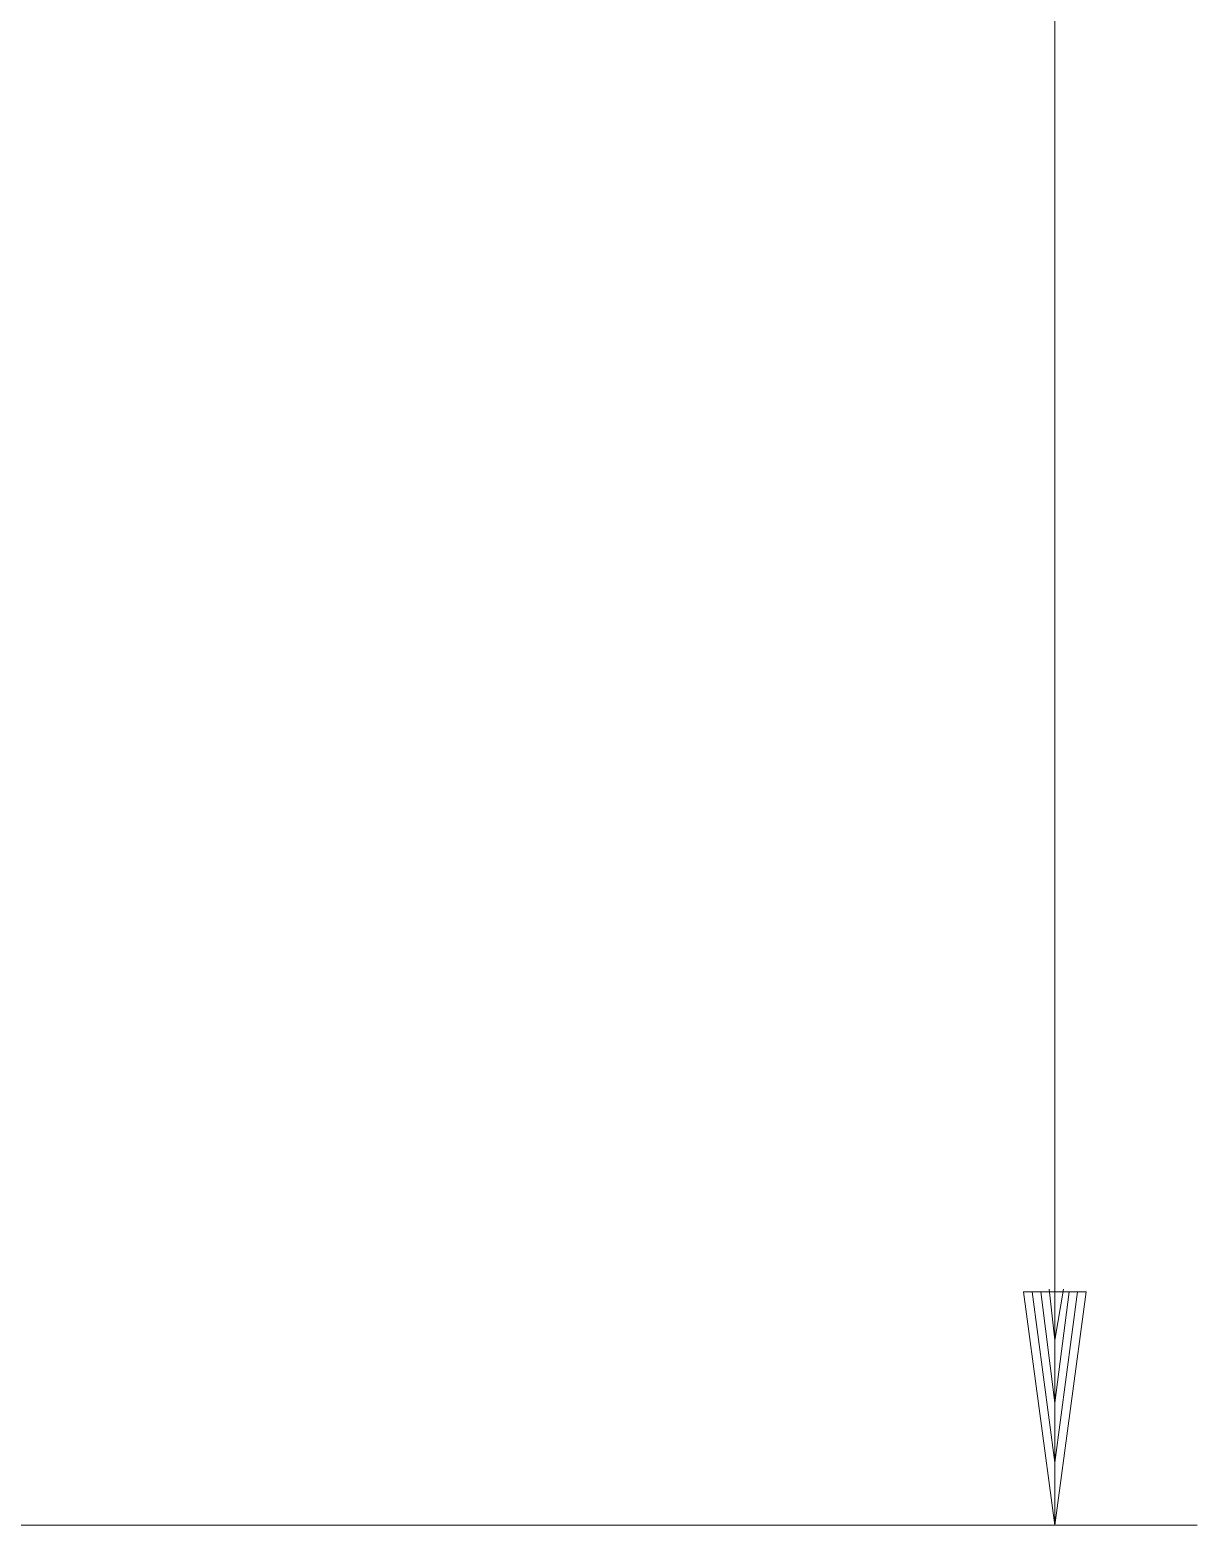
# Model space of a CAD drawing. Header units: metres. Extents: x 1223 to 5739, y -151236 to 19014.
# Drawn here: x 5399.28 to 5407.62, y -151044.19 to -151033.51 of the extents above; entities that cross this region are included whole.
import ezdxf

# ---------------------------------------------------------------- set-up
doc = ezdxf.new("R2010")
doc.units = ezdxf.units.M
doc.layers.add('PDF_Geometry', color=7, linetype='Continuous')

msp = doc.modelspace()

# ---------------------------------------------------------------- linework, layer by layer
at = {"layer": 'PDF_Geometry', "color": 8, "lineweight": 13}
for points in [[(5406.601, -151017.432), (5406.601, -151044.193)], [(5406.439, -151042.527), (5406.601, -151043.746), (5406.764, -151042.527)], [(5406.5, -151042.527), (5406.601, -151043.319), (5406.703, -151042.527)], [(5406.56, -151042.507), (5406.601, -151042.872), (5406.662, -151042.507)], [(5387.074, -151044.193), (5387.094, -151044.193), (5387.074, -151044.193), (5387.094, -151044.193), (5387.074, -151044.193), (5387.094, -151044.193), (5387.074, -151044.193), (5390.914, -151044.193), (5407.617, -151044.193)]]:
    msp.add_lwpolyline(points, dxfattribs=at)
msp.add_lwpolyline([(5406.601, -151044.193), (5406.378, -151042.527), (5406.825, -151042.527)], close=True, dxfattribs=at)

doc.saveas('drawing.dxf')
